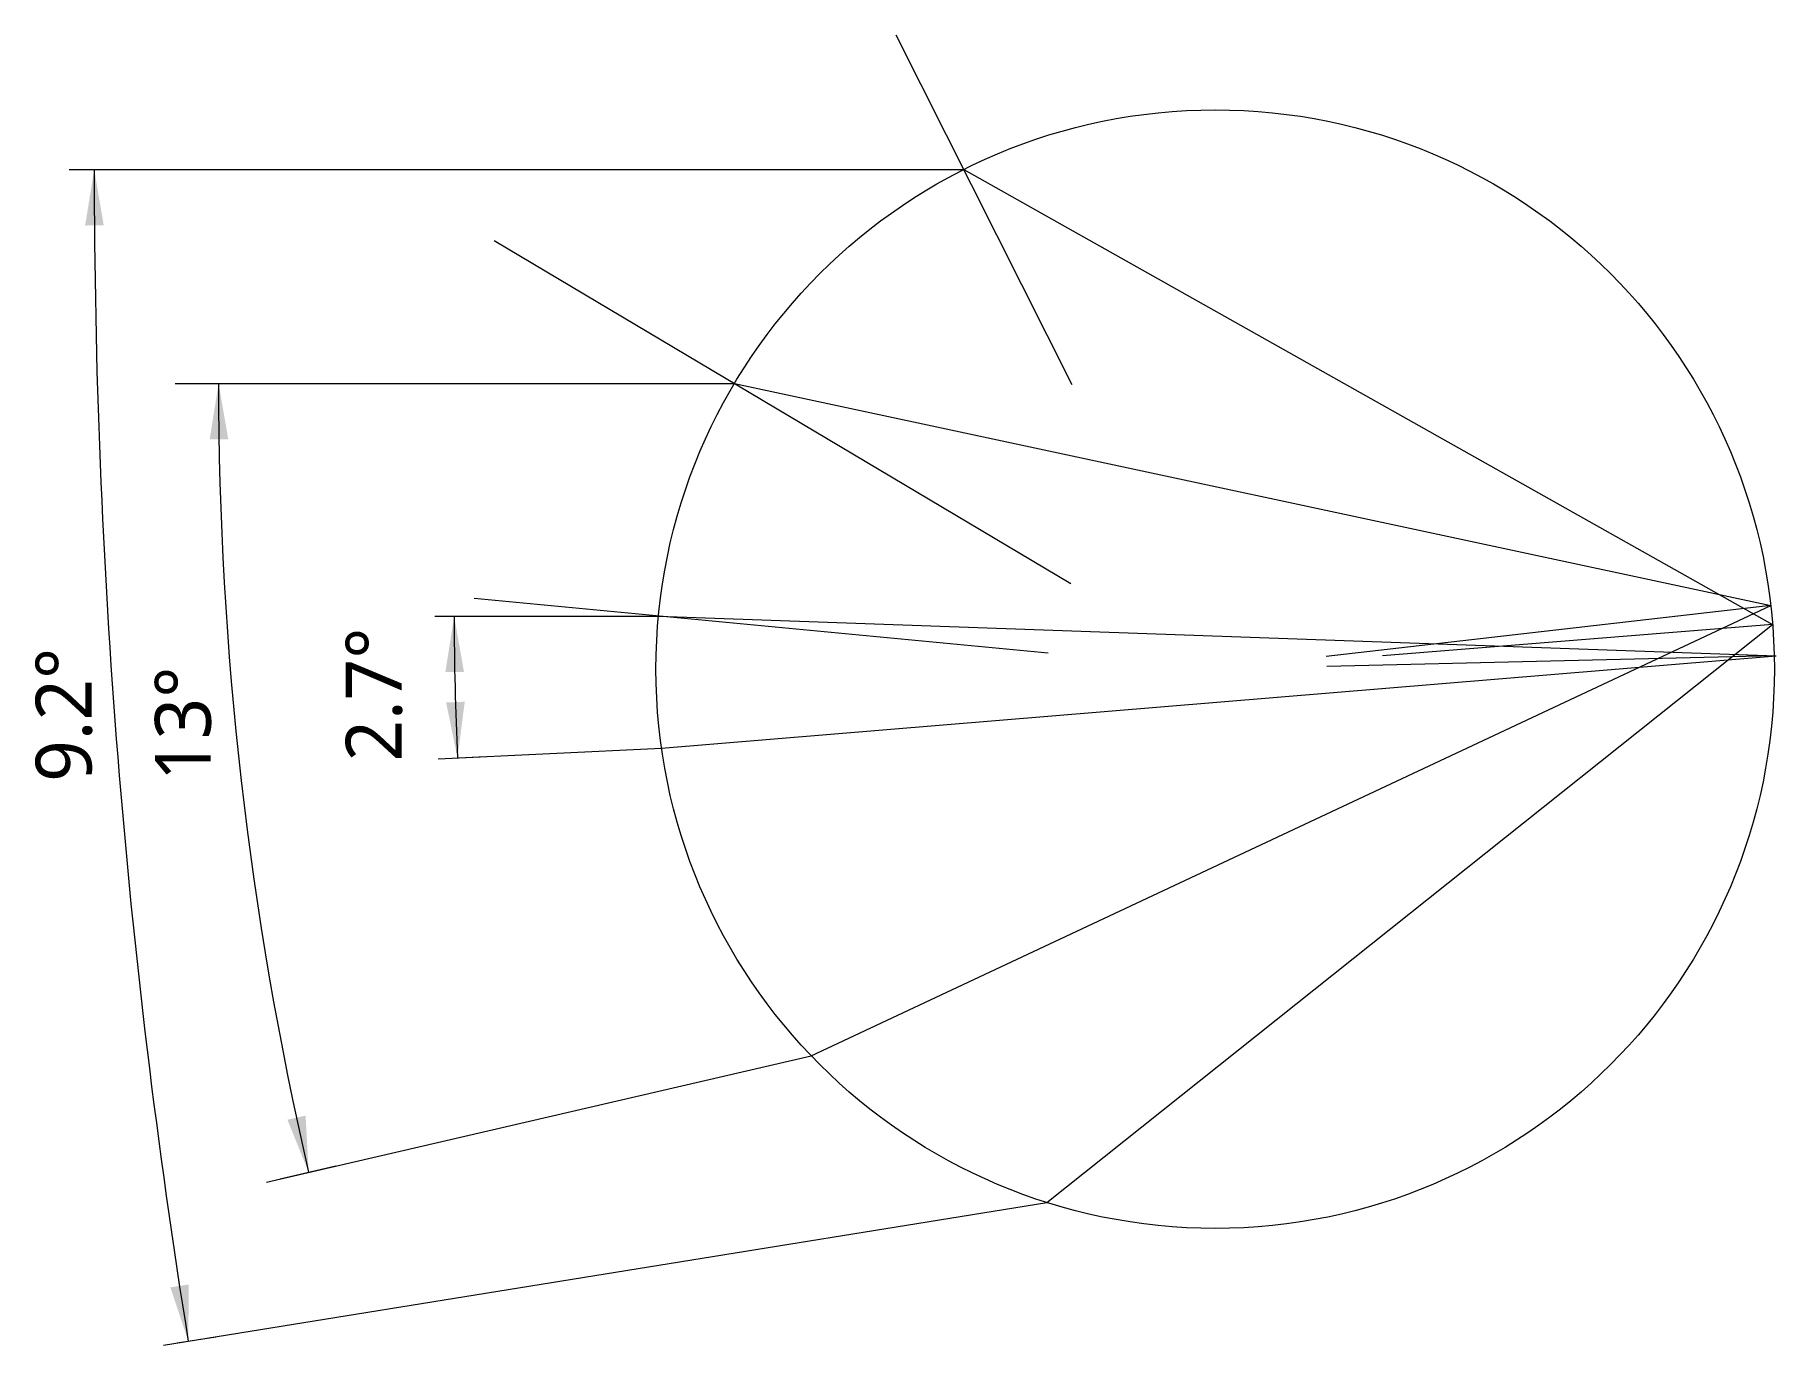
# Model space of a CAD drawing. Header units: millimetres. Extents: x -21.1 to 10, y -12.1 to 11.3.
import ezdxf

# ---------------------------------------------------------------- set-up
doc = ezdxf.new("R2010")
doc.units = ezdxf.units.MM
doc.linetypes.add('ACAD_ISO10W100', pattern=[18, 12, -3, 0, -3])
for name, color, linetype, lineweight, true_color in [('1', 252, 'Continuous', 9, 0xa0a0a4), ('axis', 5, 'ACAD_ISO10W100', 5, 0x0000ff), ('ray1', 30, 'Continuous', 13, 0xff7f00), ('ray2', 6, 'Continuous', 13, 0xff00ff), ('ray3', 14, 'Continuous', 13, 0x800000)]:
    doc.layers.add(name, color=color, linetype=linetype, lineweight=lineweight, true_color=true_color)
doc.styles.add('textstyle0', font='')
doc.styles.add('textstyle1', font='')
doc.styles.add('textstyle2', font='')
doc.styles.get('textstyle0').set_extended_font_data('Noto Sans')
doc.styles.get('textstyle1').set_extended_font_data('Noto Sans')
doc.styles.get('textstyle2').set_extended_font_data('Noto Sans')

msp = doc.modelspace()

# ---------------------------------------------------------------- linework, layer by layer
at = {"layer": '1'}
for p, q in [((-20.246, 8.932), (-19.546, 8.932)), ((-18.347, 5.108), (-17.322, 5.108)), ((-13.705, 0.947), (-13.109, 0.947)), ((-13.645, -1.593), (-13.049, -1.565)), ((-16.722, -9.115), (-15.724, -8.884)), ((-18.561, -12.048), (-17.87, -11.936))]:
    msp.add_line(p, q, dxfattribs=at)
msp.add_circle((0, 0), 10, dxfattribs=at)
for centre, radius, end in [((111.261, 8.932), 131.307, 189.18006), ((44.707, 5.108), 62.53, 193.03602), ((40.116, 0.947), 53.725, 182.7055)]:
    msp.add_arc(centre, radius, 180, end, dxfattribs=at)
for points in [[(-20.046, 8.932), (-19.875, 7.933), (-20.208, 7.932)], [(-17.822, 5.108), (-17.648, 4.109), (-17.981, 4.107)], [(-13.609, 0.947), (-13.433, -0.051), (-13.766, -0.054)], [(-13.549, -1.589), (-13.753, -0.596), (-13.42, -0.583)], [(-16.211, -8.996), (-16.591, -8.057), (-16.266, -7.984)], [(-18.364, -12.016), (-18.684, -11.054), (-18.355, -11.002)]]:
    msp.add_solid(points, dxfattribs=at)
at = {"layer": 'axis'}
for p, q in [((-5.708, 11.341), (-2.561, 5.089)), ((-12.896, 7.662), (-2.579, 1.532)), ((-2.987, 0.284), (-13.25, 1.261)), ((9.935, 1.135), (1.987, 0.227)), ((9.968, 0.8), (2.99, 0.24)), ((9.997, 0.236), (1.999, 0.047))]:
    msp.add_line(p, q, dxfattribs=at)
at = {"layer": 'ray1'}
for p, q in [((-18.597, 5.108), (-8.597, 5.108)), ((-8.597, 5.108), (9.935, 1.135)), ((-7.223, -6.916), (9.935, 1.135)), ((-16.966, -9.171), (-7.223, -6.916))]:
    msp.add_line(p, q, dxfattribs=at)
at = {"layer": 'ray2'}
for p, q in [((-13.955, 0.947), (-9.955, 0.947)), ((-9.955, 0.947), (10.032, 0.235)), ((-9.899, -1.416), (10.032, 0.239)), ((-13.895, -1.605), (-9.899, -1.416))]:
    msp.add_line(p, q, dxfattribs=at)
at = {"layer": 'ray3'}
for p, q in [((-20.496, 8.932), (-4.496, 8.932)), ((-4.496, 8.932), (9.968, 0.8)), ((-3.013, -9.535), (9.968, 0.8)), ((-18.808, -12.088), (-3.013, -9.535))]:
    msp.add_line(p, q, dxfattribs=at)

# ---------------------------------------------------------------- texts
at = {"layer": '1', "char_height": 1, "attachment_point": 5, "rotation": 90}
for s, insert, style in [('2.7°', (-15.038, -0.455), 'textstyle2'), ('9.2°', (-20.584, -0.817), 'textstyle1'), ('13°', (-18.454, -0.978), 'textstyle0')]:
    msp.add_mtext(s, dxfattribs=dict(at, insert=insert, style=style))

doc.saveas('drawing.dxf')
